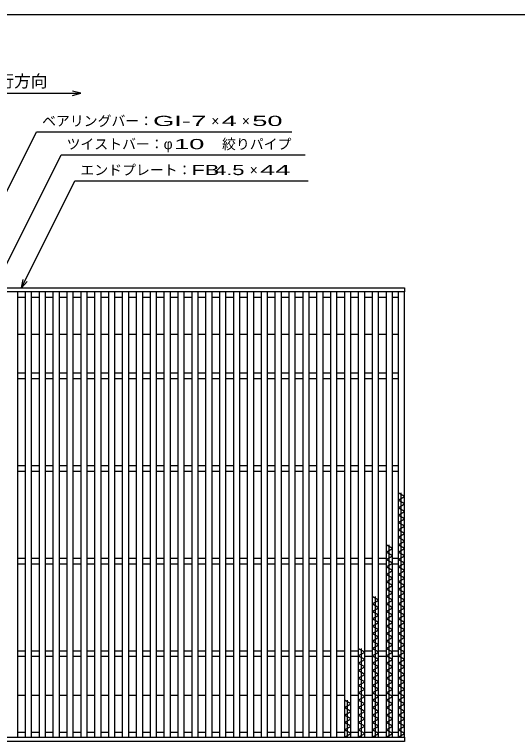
# Model space of a CAD drawing. Units: millimetres, scale not verified. Extents: x -1092 to 1039, y -770 to 632.
# Drawn here: x -680 to -136, y -153 to 632 of the extents above; entities that cross this region are included whole.
import ezdxf
from ezdxf.enums import TextEntityAlignment as Align

# ---------------------------------------------------------------- set-up
doc = ezdxf.new("R2010")
doc.units = ezdxf.units.MM
doc.header["$LTSCALE"] = 6
for name, color, linetype, lineweight in [('0_2', 150, 'Continuous', 25), ('16', 3, 'Continuous', 25), ('22', 4, 'Continuous', 25)]:
    doc.layers.add(name, color=color, linetype=linetype, lineweight=lineweight)
doc.styles.add('ベクトル', font='')
doc.styles.get('ベクトル').set_extended_font_data('ベクトル')

msp = doc.modelspace()

# ---------------------------------------------------------------- linework, layer by layer
at = {"layer": '0_2'}
msp.add_line((-1037.4, 632.1), (1038.6, 632.1), dxfattribs=at)
at = {"layer": '16'}
for p, q in [((-848, 337), (-258, 337)), ((-258, 332.5), (-848, 332.5)), ((-676, 332.5), (-683, 332.5)), ((-676, -148.5), (-676, 332.5)), ((-668, 332.5), (-668, -148.5)), ((-661, 332.5), (-668, 332.5)), ((-661, -148.5), (-661, 332.5)), ((-653, 332.5), (-653, -148.5)), ((-646, 332.5), (-653, 332.5)), ((-646, -148.5), (-646, 332.5)), ((-638, 332.5), (-638, -148.5)), ((-631, 332.5), (-638, 332.5)), ((-631, -148.5), (-631, 332.5)), ((-623, 332.5), (-623, -148.5)), ((-616, 332.5), (-623, 332.5)), ((-616, -148.5), (-616, 332.5)), ((-608, 332.5), (-608, -148.5)), ((-601, 332.5), (-608, 332.5)), ((-601, -148.5), (-601, 332.5)), ((-593, 332.5), (-593, -148.5)), ((-586, 332.5), (-593, 332.5)), ((-586, -148.5), (-586, 332.5)), ((-578, 332.5), (-578, -148.5)), ((-571, 332.5), (-578, 332.5)), ((-571, -148.5), (-571, 332.5)), ((-563, 332.5), (-563, -148.5)), ((-556, 332.5), (-563, 332.5)), ((-556, -148.5), (-556, 332.5)), ((-548, 332.5), (-548, -148.5)), ((-541, 332.5), (-548, 332.5)), ((-541, -148.5), (-541, 332.5)), ((-533, 332.5), (-533, -148.5)), ((-526, 332.5), (-533, 332.5)), ((-526, -148.5), (-526, 332.5)), ((-518, 332.5), (-518, -148.5)), ((-511, 332.5), (-518, 332.5)), ((-511, -148.5), (-511, 332.5)), ((-503, 332.5), (-503, -148.5)), ((-496, 332.5), (-503, 332.5)), ((-496, -148.5), (-496, 332.5)), ((-488, 332.5), (-488, -148.5)), ((-481, 332.5), (-488, 332.5)), ((-481, -148.5), (-481, 332.5)), ((-473, 332.5), (-473, -148.5)), ((-466, 332.5), (-473, 332.5)), ((-466, -148.5), (-466, 332.5)), ((-458, 332.5), (-458, -148.5)), ((-451, 332.5), (-458, 332.5)), ((-451, -148.5), (-451, 332.5)), ((-443, 332.5), (-443, -148.5)), ((-436, 332.5), (-443, 332.5)), ((-436, -148.5), (-436, 332.5)), ((-428, 332.5), (-428, -148.5)), ((-421, 332.5), (-428, 332.5)), ((-421, -148.5), (-421, 332.5)), ((-413, 332.5), (-413, -148.5)), ((-406, 332.5), (-413, 332.5)), ((-406, -148.5), (-406, 332.5)), ((-398, 332.5), (-398, -148.5)), ((-391, 332.5), (-398, 332.5)), ((-391, -148.5), (-391, 332.5)), ((-383, 332.5), (-383, -148.5)), ((-376, 332.5), (-383, 332.5)), ((-376, -148.5), (-376, 332.5)), ((-368, 332.5), (-368, -148.5)), ((-361, 332.5), (-368, 332.5)), ((-361, -148.5), (-361, 332.5)), ((-353, 332.5), (-353, -148.5)), ((-346, 332.5), (-353, 332.5)), ((-346, -148.5), (-346, 332.5)), ((-338, 332.5), (-338, -148.5)), ((-331, 332.5), (-338, 332.5)), ((-331, -148.5), (-331, 332.5)), ((-323, 332.5), (-323, -148.5)), ((-316, 332.5), (-323, 332.5)), ((-316, -148.5), (-316, 332.5)), ((-308, 332.5), (-308, -148.5)), ((-301, 332.5), (-308, 332.5)), ((-301, -148.5), (-301, 332.5)), ((-293, 332.5), (-293, -148.5)), ((-286, 332.5), (-293, 332.5)), ((-286, -148.5), (-286, 332.5)), ((-278, 332.5), (-278, -148.5)), ((-271, 332.5), (-278, 332.5)), ((-271, -148.5), (-271, 332.5)), ((-265, 332.5), (-265, -148.5)), ((-258, 332.5), (-265, 332.5)), ((-258, 337), (-258, 332.5)), ((-258, -148.5), (-258, 332.5)), ((-676, 327), (-668, 327)), ((-661, 327), (-653, 327)), ((-646, 327), (-638, 327)), ((-631, 327), (-623, 327)), ((-616, 327), (-608, 327)), ((-601, 327), (-593, 327)), ((-586, 327), (-578, 327)), ((-571, 327), (-563, 327)), ((-556, 327), (-548, 327)), ((-541, 327), (-533, 327)), ((-526, 327), (-518, 327)), ((-511, 327), (-503, 327)), ((-496, 327), (-488, 327)), ((-481, 327), (-473, 327)), ((-466, 327), (-458, 327)), ((-451, 327), (-443, 327)), ((-436, 327), (-428, 327)), ((-421, 327), (-413, 327)), ((-406, 327), (-398, 327)), ((-391, 327), (-383, 327)), ((-376, 327), (-368, 327)), ((-361, 327), (-353, 327)), ((-346, 327), (-338, 327)), ((-331, 327), (-323, 327)), ((-316, 327), (-308, 327)), ((-301, 327), (-293, 327)), ((-286, 327), (-278, 327)), ((-271, 327), (-265, 327)), ((-676, 287), (-668, 287)), ((-661, 287), (-653, 287)), ((-646, 287), (-638, 287)), ((-631, 287), (-623, 287)), ((-616, 287), (-608, 287)), ((-601, 287), (-593, 287)), ((-586, 287), (-578, 287)), ((-571, 287), (-563, 287)), ((-556, 287), (-548, 287)), ((-541, 287), (-533, 287)), ((-526, 287), (-518, 287)), ((-511, 287), (-503, 287)), ((-496, 287), (-488, 287)), ((-481, 287), (-473, 287)), ((-466, 287), (-458, 287)), ((-451, 287), (-443, 287)), ((-436, 287), (-428, 287)), ((-421, 287), (-413, 287)), ((-406, 287), (-398, 287)), ((-391, 287), (-383, 287)), ((-376, 287), (-368, 287)), ((-361, 287), (-353, 287)), ((-346, 287), (-338, 287)), ((-331, 287), (-323, 287)), ((-316, 287), (-308, 287)), ((-301, 287), (-293, 287)), ((-286, 287), (-278, 287)), ((-271, 287), (-265, 287)), ((-676, 245), (-668, 245)), ((-661, 245), (-653, 245)), ((-646, 245), (-638, 245)), ((-631, 245), (-623, 245)), ((-616, 245), (-608, 245)), ((-601, 245), (-593, 245)), ((-586, 245), (-578, 245)), ((-571, 245), (-563, 245)), ((-556, 245), (-548, 245)), ((-541, 245), (-533, 245)), ((-526, 245), (-518, 245)), ((-511, 245), (-503, 245)), ((-496, 245), (-488, 245)), ((-481, 245), (-473, 245)), ((-466, 245), (-458, 245)), ((-451, 245), (-443, 245)), ((-436, 245), (-428, 245)), ((-421, 245), (-413, 245)), ((-406, 245), (-398, 245)), ((-391, 245), (-383, 245)), ((-376, 245), (-368, 245)), ((-361, 245), (-353, 245)), ((-346, 245), (-338, 245)), ((-331, 245), (-323, 245)), ((-316, 245), (-308, 245)), ((-301, 245), (-293, 245)), ((-286, 245), (-278, 245)), ((-271, 245), (-265, 245)), ((-676, 239), (-668, 239)), ((-661, 239), (-653, 239)), ((-646, 239), (-638, 239)), ((-631, 239), (-623, 239)), ((-616, 239), (-608, 239)), ((-601, 239), (-593, 239)), ((-586, 239), (-578, 239)), ((-571, 239), (-563, 239)), ((-556, 239), (-548, 239)), ((-541, 239), (-533, 239)), ((-526, 239), (-518, 239)), ((-511, 239), (-503, 239)), ((-496, 239), (-488, 239)), ((-481, 239), (-473, 239)), ((-466, 239), (-458, 239)), ((-451, 239), (-443, 239)), ((-436, 239), (-428, 239)), ((-421, 239), (-413, 239)), ((-406, 239), (-398, 239)), ((-391, 239), (-383, 239)), ((-376, 239), (-368, 239)), ((-361, 239), (-353, 239)), ((-346, 239), (-338, 239)), ((-331, 239), (-323, 239)), ((-316, 239), (-308, 239)), ((-301, 239), (-293, 239)), ((-286, 239), (-278, 239)), ((-271, 239), (-265, 239)), ((-676, 145), (-668, 145)), ((-661, 145), (-653, 145)), ((-646, 145), (-638, 145)), ((-631, 145), (-623, 145)), ((-616, 145), (-608, 145)), ((-601, 145), (-593, 145)), ((-586, 145), (-578, 145)), ((-571, 145), (-563, 145)), ((-556, 145), (-548, 145)), ((-541, 145), (-533, 145)), ((-526, 145), (-518, 145)), ((-511, 145), (-503, 145)), ((-496, 145), (-488, 145)), ((-481, 145), (-473, 145)), ((-466, 145), (-458, 145)), ((-451, 145), (-443, 145)), ((-436, 145), (-428, 145)), ((-421, 145), (-413, 145)), ((-406, 145), (-398, 145)), ((-391, 145), (-383, 145)), ((-376, 145), (-368, 145)), ((-361, 145), (-353, 145)), ((-346, 145), (-338, 145)), ((-331, 145), (-323, 145)), ((-316, 145), (-308, 145)), ((-301, 145), (-293, 145)), ((-286, 145), (-278, 145)), ((-271, 145), (-265, 145)), ((-676, 139), (-668, 139)), ((-661, 139), (-653, 139)), ((-646, 139), (-638, 139)), ((-631, 139), (-623, 139)), ((-616, 139), (-608, 139)), ((-601, 139), (-593, 139)), ((-586, 139), (-578, 139)), ((-571, 139), (-563, 139)), ((-556, 139), (-548, 139)), ((-541, 139), (-533, 139)), ((-526, 139), (-518, 139)), ((-511, 139), (-503, 139)), ((-496, 139), (-488, 139)), ((-481, 139), (-473, 139)), ((-466, 139), (-458, 139)), ((-451, 139), (-443, 139)), ((-436, 139), (-428, 139)), ((-421, 139), (-413, 139)), ((-406, 139), (-398, 139)), ((-391, 139), (-383, 139)), ((-376, 139), (-368, 139)), ((-361, 139), (-353, 139)), ((-346, 139), (-338, 139)), ((-331, 139), (-323, 139)), ((-316, 139), (-308, 139)), ((-301, 139), (-293, 139)), ((-286, 139), (-278, 139)), ((-271, 139), (-265, 139)), ((-258, 111.5), (-265, 115.5)), ((-265, 107.5), (-258, 111.5)), ((-261.5, -148.5), (-261.5, 115.5)), ((-258, 103.5), (-265, 107.5)), ((-265, 99.5), (-258, 103.5)), ((-258, 95.5), (-265, 99.5)), ((-265, 91.5), (-258, 95.5)), ((-258, 87.5), (-265, 91.5)), ((-265, 83.5), (-258, 87.5)), ((-258, 79.5), (-265, 83.5)), ((-265, 75.5), (-258, 79.5)), ((-258, 71.5), (-265, 75.5)), ((-265, 67.5), (-258, 71.5)), ((-258, 63.5), (-265, 67.5)), ((-265, 59.5), (-258, 63.5)), ((-271, 55.5), (-278, 59.5)), ((-278, 51.5), (-271, 55.5)), ((-274.5, -148.5), (-274.5, 59.5)), ((-258, 55.5), (-265, 59.5)), ((-265, 51.5), (-258, 55.5)), ((-271, 47.5), (-278, 51.5)), ((-278, 43.5), (-271, 47.5)), ((-258, 47.5), (-265, 51.5)), ((-265, 43.5), (-258, 47.5)), ((-676, 45), (-668, 45)), ((-661, 45), (-653, 45)), ((-646, 45), (-638, 45)), ((-631, 45), (-623, 45)), ((-616, 45), (-608, 45)), ((-601, 45), (-593, 45)), ((-586, 45), (-578, 45)), ((-571, 45), (-563, 45)), ((-556, 45), (-548, 45)), ((-541, 45), (-533, 45)), ((-526, 45), (-518, 45)), ((-511, 45), (-503, 45)), ((-496, 45), (-488, 45)), ((-481, 45), (-473, 45)), ((-466, 45), (-458, 45)), ((-451, 45), (-443, 45)), ((-436, 45), (-428, 45)), ((-421, 45), (-413, 45)), ((-406, 45), (-398, 45)), ((-391, 45), (-383, 45)), ((-376, 45), (-368, 45)), ((-361, 45), (-353, 45)), ((-346, 45), (-338, 45)), ((-331, 45), (-323, 45)), ((-316, 45), (-308, 45)), ((-301, 45), (-293, 45)), ((-286, 45), (-278, 45)), ((-271, 39.5), (-278, 43.5)), ((-278, 35.5), (-271, 39.5)), ((-271, 45), (-265, 45)), ((-258, 39.5), (-265, 43.5)), ((-265, 35.5), (-258, 39.5)), ((-676, 39), (-668, 39)), ((-661, 39), (-653, 39)), ((-646, 39), (-638, 39)), ((-631, 39), (-623, 39)), ((-616, 39), (-608, 39)), ((-601, 39), (-593, 39)), ((-586, 39), (-578, 39)), ((-571, 39), (-563, 39)), ((-556, 39), (-548, 39)), ((-541, 39), (-533, 39)), ((-526, 39), (-518, 39)), ((-511, 39), (-503, 39)), ((-496, 39), (-488, 39)), ((-481, 39), (-473, 39)), ((-466, 39), (-458, 39)), ((-451, 39), (-443, 39)), ((-436, 39), (-428, 39)), ((-421, 39), (-413, 39)), ((-406, 39), (-398, 39)), ((-391, 39), (-383, 39)), ((-376, 39), (-368, 39)), ((-361, 39), (-353, 39)), ((-346, 39), (-338, 39)), ((-331, 39), (-323, 39)), ((-316, 39), (-308, 39)), ((-301, 39), (-293, 39)), ((-286, 39), (-278, 39)), ((-271, 31.5), (-278, 35.5)), ((-278, 27.5), (-271, 31.5)), ((-271, 39), (-265, 39)), ((-258, 31.5), (-265, 35.5)), ((-265, 27.5), (-258, 31.5)), ((-271, 23.5), (-278, 27.5)), ((-258, 23.5), (-265, 27.5)), ((-278, 19.5), (-271, 23.5)), ((-271, 15.5), (-278, 19.5)), ((-265, 19.5), (-258, 23.5)), ((-258, 15.5), (-265, 19.5)), ((-278, 11.5), (-271, 15.5)), ((-271, 7.5), (-278, 11.5)), ((-265, 11.5), (-258, 15.5)), ((-258, 7.5), (-265, 11.5)), ((-286, -0.5), (-293, 3.5)), ((-289.5, -148.5), (-289.5, 3.5)), ((-278, 3.5), (-271, 7.5)), ((-271, -0.5), (-278, 3.5)), ((-265, 3.5), (-258, 7.5)), ((-258, -0.5), (-265, 3.5)), ((-293, -4.5), (-286, -0.5)), ((-286, -8.5), (-293, -4.5)), ((-278, -4.5), (-271, -0.5)), ((-271, -8.5), (-278, -4.5)), ((-265, -4.5), (-258, -0.5)), ((-258, -8.5), (-265, -4.5)), ((-293, -12.5), (-286, -8.5)), ((-286, -16.5), (-293, -12.5)), ((-278, -12.5), (-271, -8.5)), ((-271, -16.5), (-278, -12.5)), ((-265, -12.5), (-258, -8.5)), ((-258, -16.5), (-265, -12.5)), ((-293, -20.5), (-286, -16.5)), ((-286, -24.5), (-293, -20.5)), ((-278, -20.5), (-271, -16.5)), ((-271, -24.5), (-278, -20.5)), ((-265, -20.5), (-258, -16.5)), ((-258, -24.5), (-265, -20.5)), ((-293, -28.5), (-286, -24.5)), ((-286, -32.5), (-293, -28.5)), ((-278, -28.5), (-271, -24.5)), ((-271, -32.5), (-278, -28.5)), ((-265, -28.5), (-258, -24.5)), ((-258, -32.5), (-265, -28.5)), ((-293, -36.5), (-286, -32.5)), ((-286, -40.5), (-293, -36.5)), ((-278, -36.5), (-271, -32.5)), ((-271, -40.5), (-278, -36.5)), ((-265, -36.5), (-258, -32.5)), ((-258, -40.5), (-265, -36.5)), ((-293, -44.5), (-286, -40.5)), ((-286, -48.5), (-293, -44.5)), ((-278, -44.5), (-271, -40.5)), ((-271, -48.5), (-278, -44.5)), ((-265, -44.5), (-258, -40.5)), ((-258, -48.5), (-265, -44.5)), ((-301, -56.5), (-308, -52.5)), ((-304.5, -148.5), (-304.5, -52.5)), ((-293, -52.5), (-286, -48.5)), ((-286, -56.5), (-293, -52.5)), ((-278, -52.5), (-271, -48.5)), ((-271, -56.5), (-278, -52.5)), ((-265, -52.5), (-258, -48.5)), ((-258, -56.5), (-265, -52.5)), ((-676, -55), (-668, -55)), ((-676, -61), (-668, -61)), ((-661, -55), (-653, -55)), ((-661, -61), (-653, -61)), ((-646, -55), (-638, -55)), ((-646, -61), (-638, -61)), ((-631, -55), (-623, -55)), ((-631, -61), (-623, -61)), ((-616, -55), (-608, -55)), ((-616, -61), (-608, -61)), ((-601, -55), (-593, -55)), ((-601, -61), (-593, -61)), ((-586, -55), (-578, -55)), ((-586, -61), (-578, -61)), ((-571, -55), (-563, -55)), ((-571, -61), (-563, -61)), ((-556, -55), (-548, -55)), ((-556, -61), (-548, -61)), ((-541, -55), (-533, -55)), ((-541, -61), (-533, -61)), ((-526, -55), (-518, -55)), ((-526, -61), (-518, -61)), ((-511, -55), (-503, -55)), ((-511, -61), (-503, -61)), ((-496, -55), (-488, -55)), ((-496, -61), (-488, -61)), ((-481, -55), (-473, -55)), ((-481, -61), (-473, -61)), ((-466, -55), (-458, -55)), ((-466, -61), (-458, -61)), ((-451, -55), (-443, -55)), ((-451, -61), (-443, -61)), ((-436, -55), (-428, -55)), ((-436, -61), (-428, -61)), ((-421, -55), (-413, -55)), ((-421, -61), (-413, -61)), ((-406, -55), (-398, -55)), ((-406, -61), (-398, -61)), ((-391, -55), (-383, -55)), ((-391, -61), (-383, -61)), ((-376, -55), (-368, -55)), ((-376, -61), (-368, -61)), ((-361, -55), (-353, -55)), ((-361, -61), (-353, -61)), ((-346, -55), (-338, -55)), ((-346, -61), (-338, -61)), ((-331, -55), (-323, -55)), ((-331, -61), (-323, -61)), ((-316, -55), (-308, -55)), ((-316, -61), (-308, -61)), ((-308, -60.5), (-301, -56.5)), ((-301, -64.5), (-308, -60.5)), ((-301, -55), (-293, -55)), ((-301, -61), (-293, -61)), ((-293, -60.5), (-286, -56.5)), ((-286, -64.5), (-293, -60.5)), ((-286, -55), (-278, -55)), ((-286, -61), (-278, -61)), ((-278, -60.5), (-271, -56.5)), ((-271, -64.5), (-278, -60.5)), ((-271, -55), (-265, -55)), ((-271, -61), (-265, -61)), ((-265, -60.5), (-258, -56.5)), ((-258, -64.5), (-265, -60.5)), ((-308, -68.5), (-301, -64.5)), ((-301, -72.5), (-308, -68.5)), ((-293, -68.5), (-286, -64.5)), ((-286, -72.5), (-293, -68.5)), ((-278, -68.5), (-271, -64.5)), ((-271, -72.5), (-278, -68.5)), ((-265, -68.5), (-258, -64.5)), ((-258, -72.5), (-265, -68.5)), ((-308, -76.5), (-301, -72.5)), ((-301, -80.5), (-308, -76.5)), ((-293, -76.5), (-286, -72.5)), ((-286, -80.5), (-293, -76.5)), ((-278, -76.5), (-271, -72.5)), ((-271, -80.5), (-278, -76.5)), ((-265, -76.5), (-258, -72.5)), ((-258, -80.5), (-265, -76.5)), ((-308, -84.5), (-301, -80.5)), ((-301, -88.5), (-308, -84.5)), ((-293, -84.5), (-286, -80.5)), ((-286, -88.5), (-293, -84.5)), ((-278, -84.5), (-271, -80.5)), ((-271, -88.5), (-278, -84.5)), ((-265, -84.5), (-258, -80.5)), ((-258, -88.5), (-265, -84.5)), ((-308, -92.5), (-301, -88.5)), ((-301, -96.5), (-308, -92.5)), ((-293, -92.5), (-286, -88.5)), ((-286, -96.5), (-293, -92.5)), ((-278, -92.5), (-271, -88.5)), ((-271, -96.5), (-278, -92.5)), ((-265, -92.5), (-258, -88.5)), ((-258, -96.5), (-265, -92.5)), ((-308, -100.5), (-301, -96.5)), ((-301, -104.5), (-308, -100.5)), ((-293, -100.5), (-286, -96.5)), ((-286, -104.5), (-293, -100.5)), ((-278, -100.5), (-271, -96.5)), ((-271, -104.5), (-278, -100.5)), ((-265, -100.5), (-258, -96.5)), ((-258, -104.5), (-265, -100.5)), ((-676, -103), (-668, -103)), ((-661, -103), (-653, -103)), ((-646, -103), (-638, -103)), ((-631, -103), (-623, -103)), ((-616, -103), (-608, -103)), ((-601, -103), (-593, -103)), ((-586, -103), (-578, -103)), ((-571, -103), (-563, -103)), ((-556, -103), (-548, -103)), ((-541, -103), (-533, -103)), ((-526, -103), (-518, -103)), ((-511, -103), (-503, -103)), ((-496, -103), (-488, -103)), ((-481, -103), (-473, -103)), ((-466, -103), (-458, -103)), ((-451, -103), (-443, -103)), ((-436, -103), (-428, -103)), ((-421, -103), (-413, -103)), ((-406, -103), (-398, -103)), ((-391, -103), (-383, -103)), ((-376, -103), (-368, -103)), ((-361, -103), (-353, -103)), ((-346, -103), (-338, -103)), ((-331, -103), (-323, -103)), ((-316, -112.5), (-323, -108.5)), ((-319.5, -148.5), (-319.5, -108.5)), ((-316, -103), (-308, -103)), ((-308, -108.5), (-301, -104.5)), ((-301, -112.5), (-308, -108.5)), ((-301, -103), (-293, -103)), ((-293, -108.5), (-286, -104.5)), ((-286, -112.5), (-293, -108.5)), ((-286, -103), (-278, -103)), ((-278, -108.5), (-271, -104.5)), ((-271, -112.5), (-278, -108.5)), ((-271, -103), (-265, -103)), ((-265, -108.5), (-258, -104.5)), ((-258, -112.5), (-265, -108.5)), ((-323, -116.5), (-316, -112.5)), ((-316, -120.5), (-323, -116.5)), ((-308, -116.5), (-301, -112.5)), ((-301, -120.5), (-308, -116.5)), ((-293, -116.5), (-286, -112.5)), ((-286, -120.5), (-293, -116.5)), ((-278, -116.5), (-271, -112.5)), ((-271, -120.5), (-278, -116.5)), ((-265, -116.5), (-258, -112.5)), ((-258, -120.5), (-265, -116.5)), ((-323, -124.5), (-316, -120.5)), ((-316, -128.5), (-323, -124.5)), ((-308, -124.5), (-301, -120.5)), ((-301, -128.5), (-308, -124.5)), ((-293, -124.5), (-286, -120.5)), ((-286, -128.5), (-293, -124.5)), ((-278, -124.5), (-271, -120.5)), ((-271, -128.5), (-278, -124.5)), ((-265, -124.5), (-258, -120.5)), ((-258, -128.5), (-265, -124.5)), ((-323, -132.5), (-316, -128.5)), ((-316, -136.5), (-323, -132.5)), ((-308, -132.5), (-301, -128.5)), ((-301, -136.5), (-308, -132.5)), ((-293, -132.5), (-286, -128.5)), ((-286, -136.5), (-293, -132.5)), ((-278, -132.5), (-271, -128.5)), ((-271, -136.5), (-278, -132.5)), ((-265, -132.5), (-258, -128.5)), ((-258, -136.5), (-265, -132.5)), ((-323, -140.5), (-316, -136.5)), ((-316, -144.5), (-323, -140.5)), ((-308, -140.5), (-301, -136.5)), ((-301, -144.5), (-308, -140.5)), ((-293, -140.5), (-286, -136.5)), ((-286, -144.5), (-293, -140.5)), ((-278, -140.5), (-271, -136.5)), ((-271, -144.5), (-278, -140.5)), ((-265, -140.5), (-258, -136.5)), ((-258, -144.5), (-265, -140.5)), ((-848, -148.5), (-258, -148.5)), ((-683, -148.5), (-676, -148.5)), ((-676, -143), (-668, -143)), ((-668, -148.5), (-661, -148.5)), ((-661, -143), (-653, -143)), ((-653, -148.5), (-646, -148.5)), ((-646, -143), (-638, -143)), ((-638, -148.5), (-631, -148.5)), ((-631, -143), (-623, -143)), ((-623, -148.5), (-616, -148.5)), ((-616, -143), (-608, -143)), ((-608, -148.5), (-601, -148.5)), ((-601, -143), (-593, -143)), ((-593, -148.5), (-586, -148.5)), ((-586, -143), (-578, -143)), ((-578, -148.5), (-571, -148.5)), ((-571, -143), (-563, -143)), ((-563, -148.5), (-556, -148.5)), ((-556, -143), (-548, -143)), ((-548, -148.5), (-541, -148.5)), ((-541, -143), (-533, -143)), ((-533, -148.5), (-526, -148.5)), ((-526, -143), (-518, -143)), ((-518, -148.5), (-511, -148.5)), ((-511, -143), (-503, -143)), ((-503, -148.5), (-496, -148.5)), ((-496, -143), (-488, -143)), ((-488, -148.5), (-481, -148.5)), ((-481, -143), (-473, -143)), ((-473, -148.5), (-466, -148.5)), ((-466, -143), (-458, -143)), ((-458, -148.5), (-451, -148.5)), ((-451, -143), (-443, -143)), ((-443, -148.5), (-436, -148.5)), ((-436, -143), (-428, -143)), ((-428, -148.5), (-421, -148.5)), ((-421, -143), (-413, -143)), ((-413, -148.5), (-406, -148.5)), ((-406, -143), (-398, -143)), ((-398, -148.5), (-391, -148.5)), ((-391, -143), (-383, -143)), ((-383, -148.5), (-376, -148.5)), ((-376, -143), (-368, -143)), ((-368, -148.5), (-361, -148.5)), ((-361, -143), (-353, -143)), ((-353, -148.5), (-346, -148.5)), ((-346, -143), (-338, -143)), ((-338, -148.5), (-331, -148.5)), ((-331, -143), (-323, -143)), ((-323, -148.5), (-316, -144.5)), ((-323, -148.5), (-316, -148.5)), ((-316, -143), (-308, -143)), ((-308, -148.5), (-301, -144.5)), ((-308, -148.5), (-301, -148.5)), ((-301, -143), (-293, -143)), ((-293, -148.5), (-286, -144.5)), ((-293, -148.5), (-286, -148.5)), ((-286, -143), (-278, -143)), ((-278, -148.5), (-271, -144.5)), ((-278, -148.5), (-271, -148.5)), ((-271, -143), (-265, -143)), ((-265, -148.5), (-258, -144.5)), ((-265, -148.5), (-258, -148.5)), ((-258, -148.5), (-258, -153)), ((-258, -153), (-848, -153))]:
    msp.add_line(p, q, dxfattribs=at)
at = {"layer": '22'}
for p, q in [((-788, 547), (-608, 547)), ((-608, 547), (-617, 549.4)), ((-617, 544.6), (-608, 547)), ((-811, 195), (-655.75, 505.5)), ((-655.75, 505.5), (-379.75, 505.5)), ((-747, 245), (-629.25, 480.5)), ((-629.25, 480.5), (-365.25, 480.5)), ((-672, 337), (-614.25, 452.5)), ((-614.25, 452.5), (-362.25, 452.5)), ((-672, 337), (-670.2, 345.76)), ((-672, 337), (-666, 343.6))]:
    msp.add_line(p, q, dxfattribs=at)

# ---------------------------------------------------------------- texts
at = {"layer": '22', "color": 2, "style": 'ベクトル'}
for s, height, p in [('車両進行方向', 13.2, (-752, 560.2)), ('ベアリングバー：', 11, (-649.75, 517.2)), ('×', 11, (-466.75, 517.2)), ('×', 11, (-433.75, 517.2)), ('ツイストバー：', 11, (-623.25, 492.2)), ('φ', 11, (-518.25, 492.2)), ('絞りパイプ', 11, (-455.25, 492.2)), ('エンドプレート：', 11, (-608.25, 464.2)), ('×', 11, (-425.25, 464.2))]:
    msp.add_text(s, height=height, dxfattribs=at).set_placement(p, align=Align.MIDDLE_LEFT)
for s, width, p in [('GI-', 2, (-529.75, 517.2)), (' 7 ', 2, (-496.75, 517.2)), (' 4 ', 2, (-463.75, 517.2)), (' 50 ', 2, (-430.75, 517.2)), (' 10 ', 2, (-515.25, 492.2)), ('FB', 1.6, (-488.25, 464.2)), (' 4.5 ', 1.6, (-470.25, 464.2)), (' 44 ', 2, (-422.25, 464.2))]:
    msp.add_text(s, height=11, dxfattribs=dict(at, width=width)).set_placement(p, align=Align.MIDDLE_LEFT)

doc.saveas('drawing.dxf')
